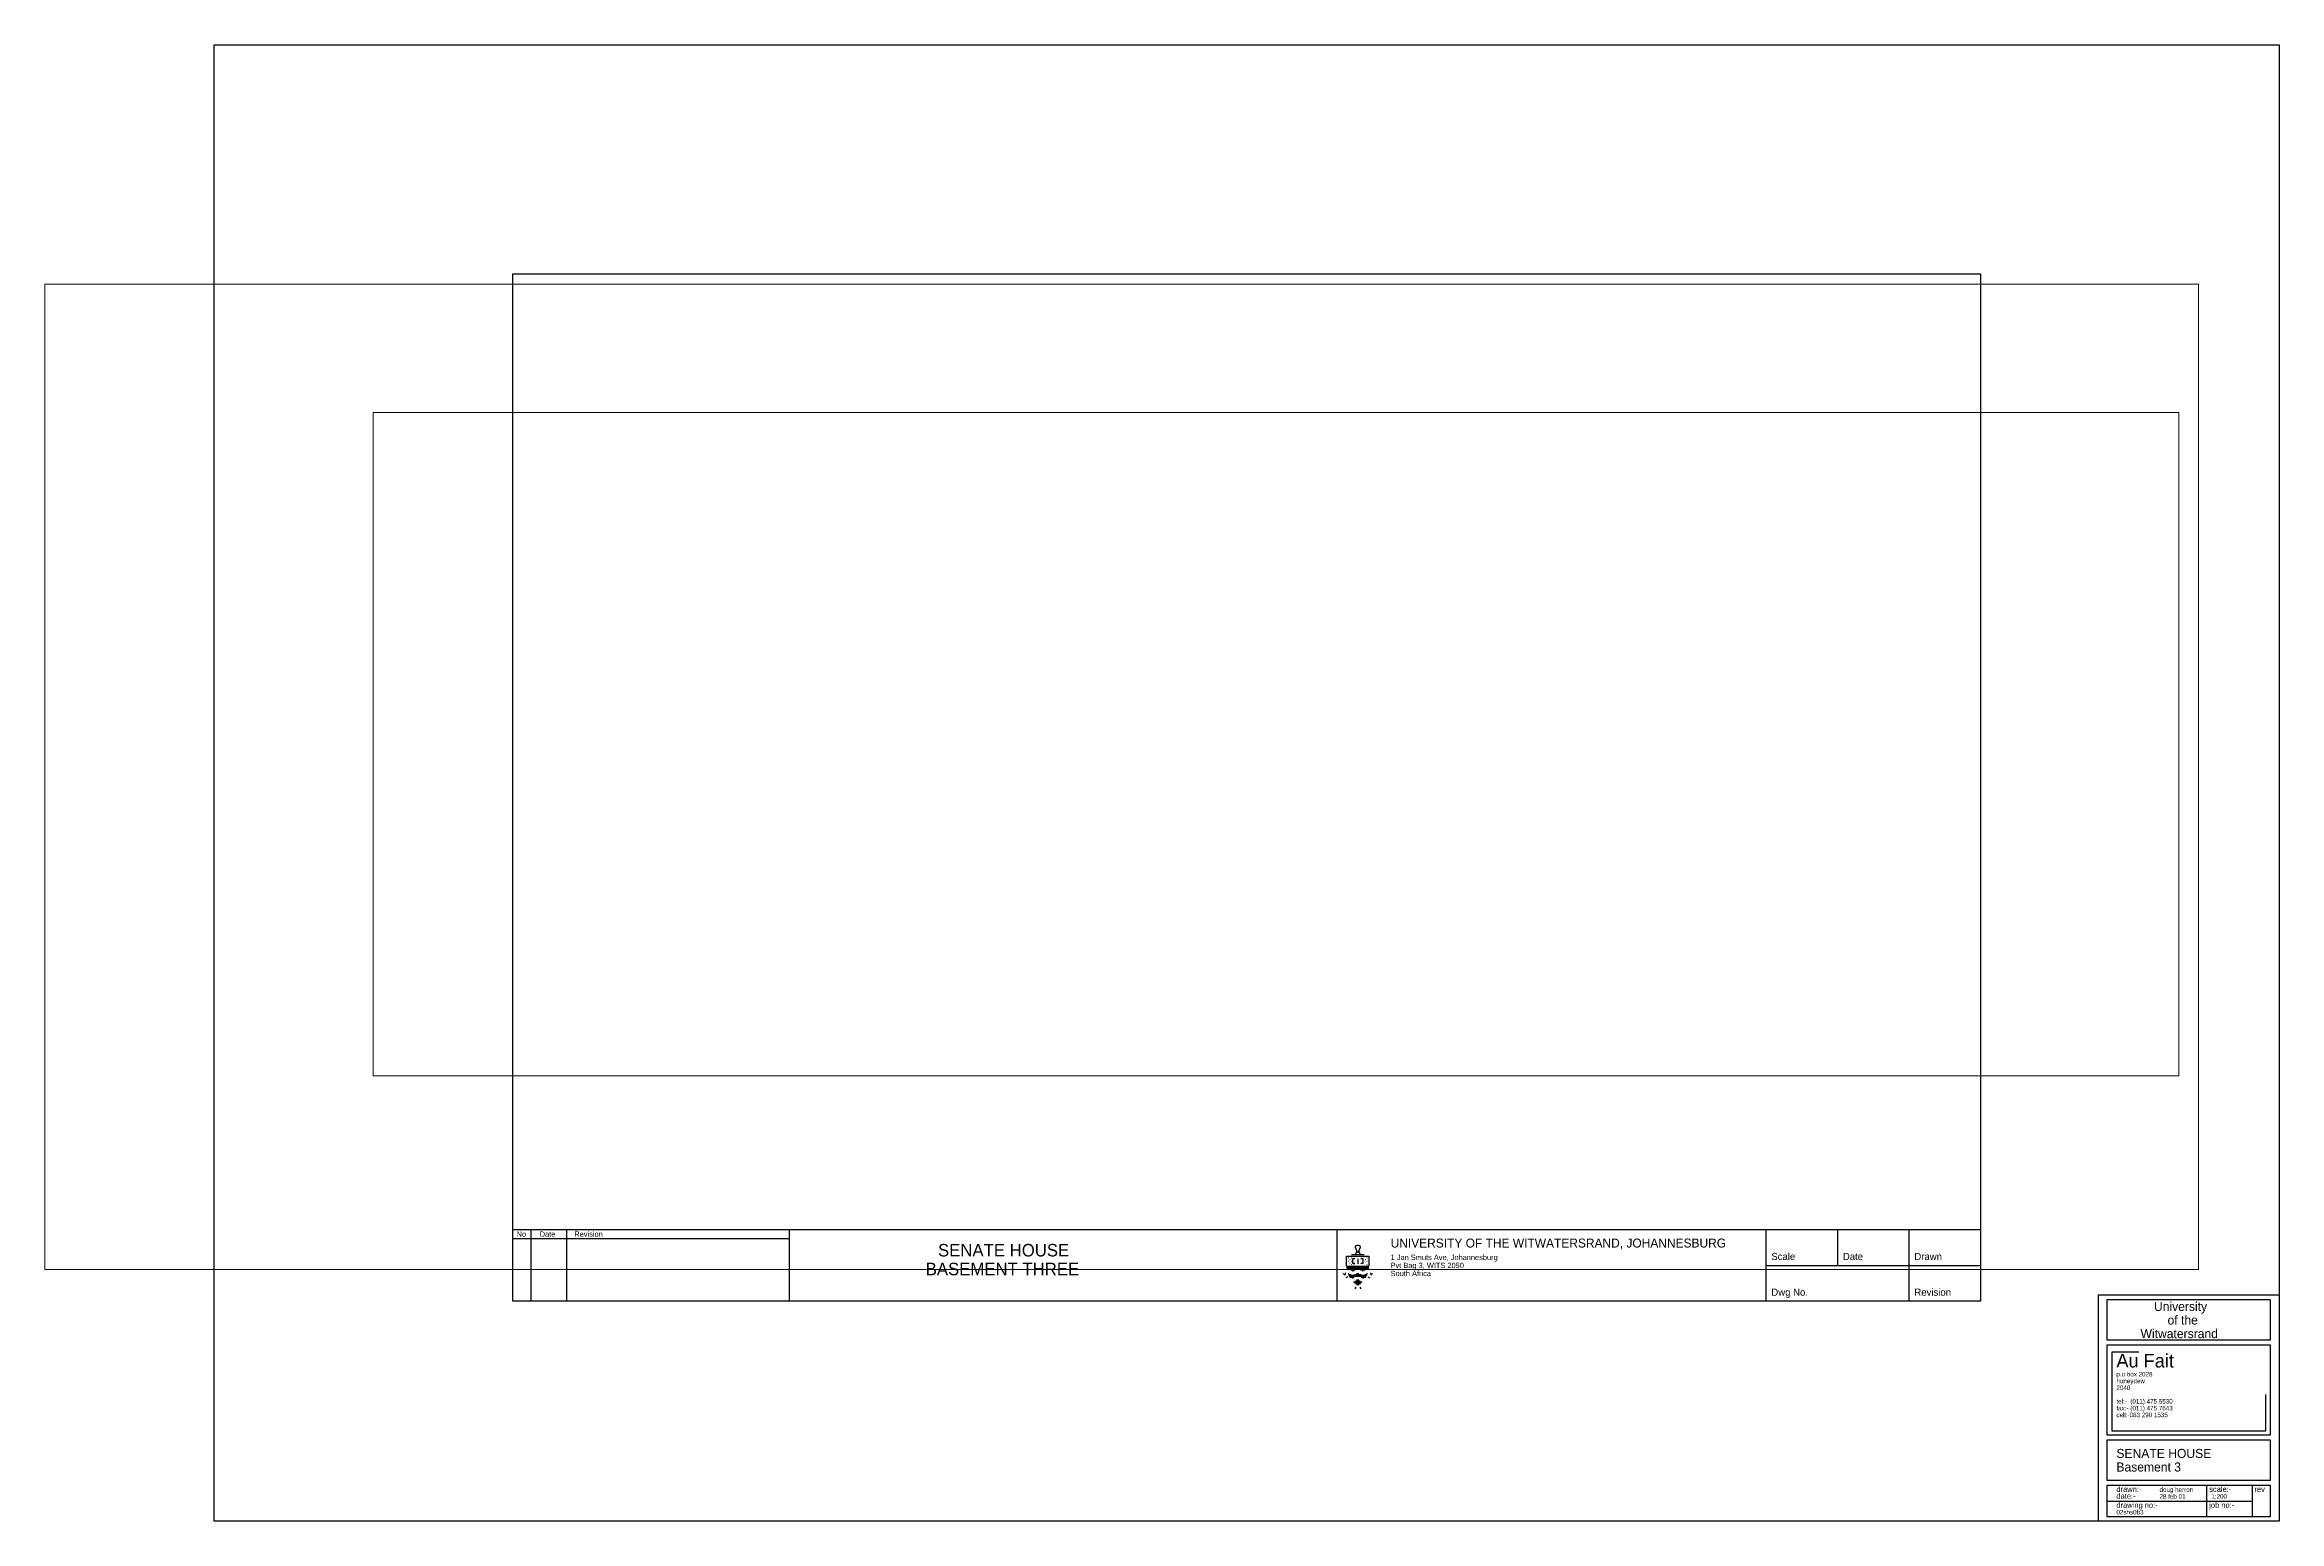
# Paper-space layout 'Layout1' of a CAD drawing. Extents: x -672 to 578, y -410 to 416.
import ezdxf

# ---------------------------------------------------------------- set-up
doc = ezdxf.new("R2010")
doc.units = 0
doc.header["$MEASUREMENT"] = 0
doc.layers.add('TITLE_BLOCK_P6', color=7, linetype='CONTINUOUS')

psp = doc.layouts.get("Layout1")

# ---------------------------------------------------------------- linework, layer by layer
at = {"layer": 'TITLE_BLOCK_P6', "color": 7, "linetype": 'Continuous'}
for p, q in [((-410.4, -247.3), (410.4, -247.3)), ((-410.4, -247.3), (410.4, -247.3)), ((-400.4, -247.3), (-400.4, -287.3)), ((-400.4, -247.3), (-400.4, -287.3)), ((-380.4, -247.3), (-380.4, -287.3)), ((-380.4, -247.3), (-380.4, -287.3)), ((-255.8, -247.3), (290.4, -247.3)), ((-255.8, -247.3), (-255.8, -287.3)), ((-255.8, -247.3), (290.4, -247.3)), ((-255.8, -247.3), (-255.8, -287.3)), ((50.4, -247.3), (50.4, -287.3)), ((50.4, -247.3), (50.4, -287.3)), ((290.4, -247.3), (290.4, -287.3)), ((290.4, -247.3), (290.4, -287.3)), ((330.4, -247.3), (330.4, -267.3)), ((330.4, -247.3), (330.4, -267.3)), ((370.4, -247.3), (370.4, -287.3)), ((370.4, -247.3), (370.4, -287.3)), ((-410.4, -252.3), (-255.8, -252.3)), ((-410.4, -252.3), (-255.8, -252.3)), ((55.9, -267.8), (55.9, -262.1)), ((55.9, -267.8), (55.9, -262.1)), ((65.7, -261.4), (58.7, -261.4)), ((65.7, -261.4), (58.7, -261.4)), ((58.7, -262.1), (65.7, -262.1)), ((58.7, -262.1), (65.7, -262.1)), ((60.7, -257.1), (61.9, -260.1)), ((60.7, -257.1), (61.9, -260.1)), ((60.9, -261.4), (61.6, -259.4)), ((60.9, -261.4), (61.6, -259.4)), ((61.1, -258.1), (61.3, -258.1)), ((61.1, -258.1), (61.3, -258.1)), ((62.4, -260.1), (63.7, -257.1)), ((62.4, -260.1), (63.7, -257.1)), ((62.7, -259.4), (63.4, -261.4)), ((62.7, -259.4), (63.4, -261.4)), ((63.2, -258.1), (63, -258.1)), ((63.2, -258.1), (63, -258.1)), ((54.9, -272.7), (54, -271.9)), ((54.9, -272.7), (54, -271.9)), ((55.2, -271.5), (54.9, -272.7)), ((55.2, -271.5), (54.9, -272.7)), ((56.5, -273.7), (55.4, -274.3)), ((56.5, -273.7), (55.4, -274.3)), ((55.9, -267.8), (68.4, -267.8)), ((55.9, -267.8), (68.4, -267.8)), ((55.9, -268.3), (68.4, -268.3)), ((55.9, -268.3), (68.4, -268.3)), ((68.3, -268.8), (56, -268.8)), ((68.3, -268.8), (56, -268.8)), ((56.1, -269.3), (68.3, -269.3)), ((56.1, -269.3), (68.3, -269.3)), ((56.7, -271.8), (57.2, -271.8)), ((56.7, -271.8), (57.2, -271.8)), ((56.9, -272.3), (58.2, -272.3)), ((56.9, -272.3), (58.2, -272.3)), ((57, -263.1), (57.1, -263.1)), ((57, -263.1), (57.1, -263.1)), ((57, -265), (57.1, -265)), ((57, -265), (57.1, -265)), ((57, -266.8), (57, -266.8)), ((57, -266.8), (57, -266.8)), ((57.2, -272.8), (67.2, -272.8)), ((57.2, -272.8), (67.2, -272.8)), ((57.4, -273.3), (66.9, -273.3)), ((57.4, -273.3), (66.9, -273.3)), ((57.7, -264), (57.8, -264)), ((57.7, -264), (57.8, -264)), ((57.7, -265.9), (57.8, -265.9)), ((57.7, -265.9), (57.8, -265.9)), ((57.7, -273.8), (60.2, -273.8)), ((57.7, -273.8), (60.2, -273.8)), ((58.2, -269.8), (60.7, -269.8)), ((58.2, -269.8), (60.7, -269.8)), ((58.5, -263.1), (58.6, -263.1)), ((58.5, -263.1), (58.6, -263.1)), ((58.5, -265), (58.6, -265)), ((58.5, -265), (58.6, -265)), ((58.5, -266.8), (58.6, -266.8)), ((58.5, -266.8), (58.6, -266.8)), ((59, -274.3), (59.5, -274.3)), ((59, -274.3), (59.5, -274.3)), ((59.2, -270.3), (59.7, -270.3)), ((59.2, -270.3), (59.7, -270.3)), ((59.4, -263.5), (60.4, -263.5)), ((59.4, -263.5), (60.4, -263.5)), ((60, -263.1), (60.1, -263.1)), ((60, -263.1), (60.1, -263.1)), ((60, -266.8), (60.1, -266.8)), ((60, -266.8), (60.1, -266.8)), ((60.3, -272.3), (64, -272.3)), ((60.3, -272.3), (64, -272.3)), ((60.7, -263.4), (60.7, -263.4)), ((60.7, -263.4), (60.7, -263.4)), ((61.5, -271.8), (62.8, -271.8)), ((61.5, -271.8), (62.8, -271.8)), ((62.2, -263.6), (62.2, -266.5)), ((62.2, -263.6), (62.2, -266.5)), ((63.6, -263.4), (63.7, -263.4)), ((63.6, -263.4), (63.7, -263.4)), ((63.7, -269.8), (66.2, -269.8)), ((63.7, -269.8), (66.2, -269.8)), ((64.1, -273.8), (66.6, -273.8)), ((64.1, -273.8), (66.6, -273.8)), ((64.2, -263.1), (64.3, -263.1)), ((64.2, -263.1), (64.3, -263.1)), ((64.2, -266.8), (64.3, -266.8)), ((64.2, -266.8), (64.3, -266.8)), ((64.7, -270.3), (65.2, -270.3)), ((64.7, -270.3), (65.2, -270.3)), ((64.8, -274.3), (65.3, -274.3)), ((64.8, -274.3), (65.3, -274.3)), ((65.7, -263.1), (65.8, -263.1)), ((65.7, -263.1), (65.8, -263.1)), ((65.7, -265), (65.8, -265)), ((65.7, -265), (65.8, -265)), ((65.7, -266.8), (65.8, -266.8)), ((65.7, -266.8), (65.8, -266.8)), ((66.1, -272.3), (67.4, -272.3)), ((66.1, -272.3), (67.4, -272.3)), ((66.5, -264), (66.6, -264)), ((66.5, -264), (66.6, -264)), ((66.5, -265.9), (66.5, -265.9)), ((66.5, -265.9), (66.5, -265.9)), ((67.1, -271.8), (67.6, -271.8)), ((67.1, -271.8), (67.6, -271.8)), ((67.2, -263.1), (67.3, -263.1)), ((67.2, -263.1), (67.3, -263.1)), ((67.2, -265), (67.3, -265)), ((67.2, -265), (67.3, -265)), ((67.2, -266.8), (67.3, -266.8)), ((67.2, -266.8), (67.3, -266.8)), ((67.8, -273.7), (68.9, -274.3)), ((67.8, -273.7), (68.9, -274.3)), ((69.2, -271.5), (69.4, -272.7)), ((69.2, -271.5), (69.4, -272.7)), ((69.4, -272.7), (70.3, -271.9)), ((69.4, -272.7), (70.3, -271.9)), ((290.4, -267.3), (410.4, -267.3)), ((290.4, -267.3), (410.4, -267.3)), ((59.7, -276.4), (64.6, -276.4)), ((59.7, -276.4), (64.6, -276.4)), ((60.2, -276.9), (64.1, -276.9)), ((60.2, -276.9), (64.1, -276.9)), ((61, -279.4), (60.4, -280.5)), ((61, -279.4), (60.4, -280.5)), ((60.8, -277.4), (63.6, -277.4)), ((60.8, -277.4), (63.6, -277.4)), ((60.9, -275.9), (63.4, -275.9)), ((60.9, -275.9), (63.4, -275.9)), ((61.4, -277.9), (62.9, -277.9)), ((61.4, -277.9), (62.9, -277.9)), ((61.5, -275.4), (62.8, -275.4)), ((61.5, -275.4), (62.8, -275.4)), ((63.3, -279.4), (63.9, -280.5)), ((63.3, -279.4), (63.9, -280.5)), ((481.3, -399.1), (562.3, -399.1)), ((537, -407.9), (537, -390.2)), ((562.3, -390.2), (562.3, -407.9))]:
    psp.add_line(p, q, dxfattribs=at)
for points in [[(-577.5, -410.4), (-577.5, 415.5), (577.5, 415.5), (577.5, -410.4), (-577.5, -410.4)], [(-410.4, -287.3), (-410.4, 287.3), (410.4, 287.3), (410.4, -287.3), (-410.4, -287.3)], [(-410.4, -287.3), (-410.4, 287.3), (410.4, 287.3), (410.4, -287.3), (-410.4, -287.3)], [(55.9, -262.1), (68.4, -262.1), (68.4, -267.8)], [(55.9, -262.1), (68.4, -262.1), (68.4, -267.8)], [(63.7, -257.1), (63.6, -257), (63.5, -256.8), (63.4, -256.6), (63.2, -256.4), (63, -256.3), (62.7, -256.2), (62.5, -256.2), (62.2, -256.1), (61.9, -256.2), (61.6, -256.2), (61.3, -256.3), (61.1, -256.4), (60.9, -256.6), (60.8, -256.8), (60.7, -257), (60.7, -257.1)], [(63.7, -257.1), (63.6, -257), (63.5, -256.8), (63.4, -256.6), (63.2, -256.4), (63, -256.3), (62.7, -256.2), (62.5, -256.2), (62.2, -256.1), (61.9, -256.2), (61.6, -256.2), (61.3, -256.3), (61.1, -256.4), (60.9, -256.6), (60.8, -256.8), (60.7, -257), (60.7, -257.1)], [(60.4, -266.3), (59.4, -266.3), (59.4, -263.5)], [(60.4, -266.3), (59.4, -266.3), (59.4, -263.5)], [(63.9, -263.5), (64.9, -263.5), (64.9, -266.3), (63.9, -266.3)], [(63.9, -263.5), (64.9, -263.5), (64.9, -266.3), (63.9, -266.3)], [(577.5, -283.9), (476.2, -283.9), (476.2, -410.4)], [(481.3, -309.2), (481.3, -286.4), (572.4, -286.4), (572.4, -309.2), (481.3, -309.2)], [(481.3, -362.3), (481.3, -311.7), (572.4, -311.7), (572.4, -362.3), (481.3, -362.3)], [(499, -315.8), (483.8, -315.8), (483.8, -359.8), (569.9, -359.8), (569.9, -339.6)], [(481.3, -387.7), (481.3, -364.9), (572.4, -364.9), (572.4, -387.7), (481.3, -387.7)], [(481.3, -407.9), (481.3, -390.2), (572.4, -390.2), (572.4, -407.9), (481.3, -407.9)]]:
    psp.add_lwpolyline(points, dxfattribs=at)

# ---------------------------------------------------------------- texts
for s, height, p in [('No', 3, (-408.3, -251.3)), ('No', 3, (-408.3, -251.3)), ('Date', 3, (-395.4, -251.3)), ('Date', 3, (-395.4, -251.3)), ('Revision', 3, (-376, -251.3)), ('Revision', 3, (-376, -251.3)), ('SENATE HOUSE', 7, (-172.6, -262.3)), ('SENATE HOUSE', 7, (-172.6, -262.3)), ('1 Jan Smuts Ave, Johannesburg', 3, (80.5, -264.3)), ('1 Jan Smuts Ave, Johannesburg', 3, (80.5, -264.3)), ('UNIVERSITY OF THE WITWATERSRAND, JOHANNESBURG', 5, (80.5, -257.3)), ('UNIVERSITY OF THE WITWATERSRAND, JOHANNESBURG', 5, (80.5, -257.3)), ('Scale', 4, (293.4, -264.3)), ('Scale', 4, (293.4, -264.3)), ('Date', 4, (333.4, -264.3)), ('Date', 4, (333.4, -264.3)), ('Drawn', 4, (373.4, -264.3)), ('Drawn', 4, (373.4, -264.3)), ('BASEMENT THREE', 7, (-179.5, -272.8)), ('BASEMENT THREE', 7, (-179.5, -272.8)), ('South Africa', 3, (80.5, -273.3)), ('South Africa', 3, (80.5, -273.3)), ('Pvt Bag 3, WITS 2050', 3, (80.5, -268.8)), ('Pvt Bag 3, WITS 2050', 3, (80.5, -268.8)), ('Dwg No.', 4, (293.4, -284.3)), ('Dwg No.', 4, (293.4, -284.3)), ('Revision', 4, (373.4, -284.3)), ('Revision', 4, (373.4, -284.3)), ('University', 5.06, (507.4, -292.8)), ('of the', 5.06, (515, -300.4)), ('Witwatersrand', 5.063, (499.9, -308)), ('Au Fait', 7.59, (486.4, -324.4)), ('2040', 2.53, (486.4, -337)), ('p.o box 2028', 2.531, (486.4, -329.4)), ('honeydew', 2.53, (486.4, -333.2)), ('tel:-  (011) 475 5530', 2.531, (486.4, -344.6)), ('fax:- (011) 475 7643', 2.531, (486.4, -348.4)), ('cell:-083 290 1535', 2.531, (486.4, -352.2)), ('SENATE HOUSE', 5.063, (486.4, -375)), ('Basement 3', 5.06, (486.4, -382.6)), ('drawn:-', 3.04, (486.4, -394)), ('date:-', 3.04, (486.4, -397.8)), ('drawing no:-', 3.038, (486.4, -402.9)), ('doug herron', 2.531, (510.5, -394)), ('28 feb 01', 2.53, (510.5, -397.8)), ('job no:-', 3.04, (538.3, -402.9)), ('scale:-', 3.04, (538.3, -394)), ('1:200', 2.53, (539.5, -397.8)), ('rev', 3.04, (563.6, -394)), ('02shs0b3', 2.53, (486.4, -406.6))]:
    psp.add_text(s, height=height, dxfattribs=at).set_placement(p)

# ---------------------------------------------------------------- viewports
psp.add_viewport(center=(-69.9, 6), size=(1204.5, 551.251), view_center_point=(-4685, 2653.5), view_height=110250.208, dxfattribs=at)
for status in [3, 4]:
    psp.add_viewport(center=(16.4, 24.3), size=(1010, 370.99), view_center_point=(-2677.2, 6975.9), view_height=74198.019, status=status, dxfattribs=at)

doc.saveas('drawing.dxf')
